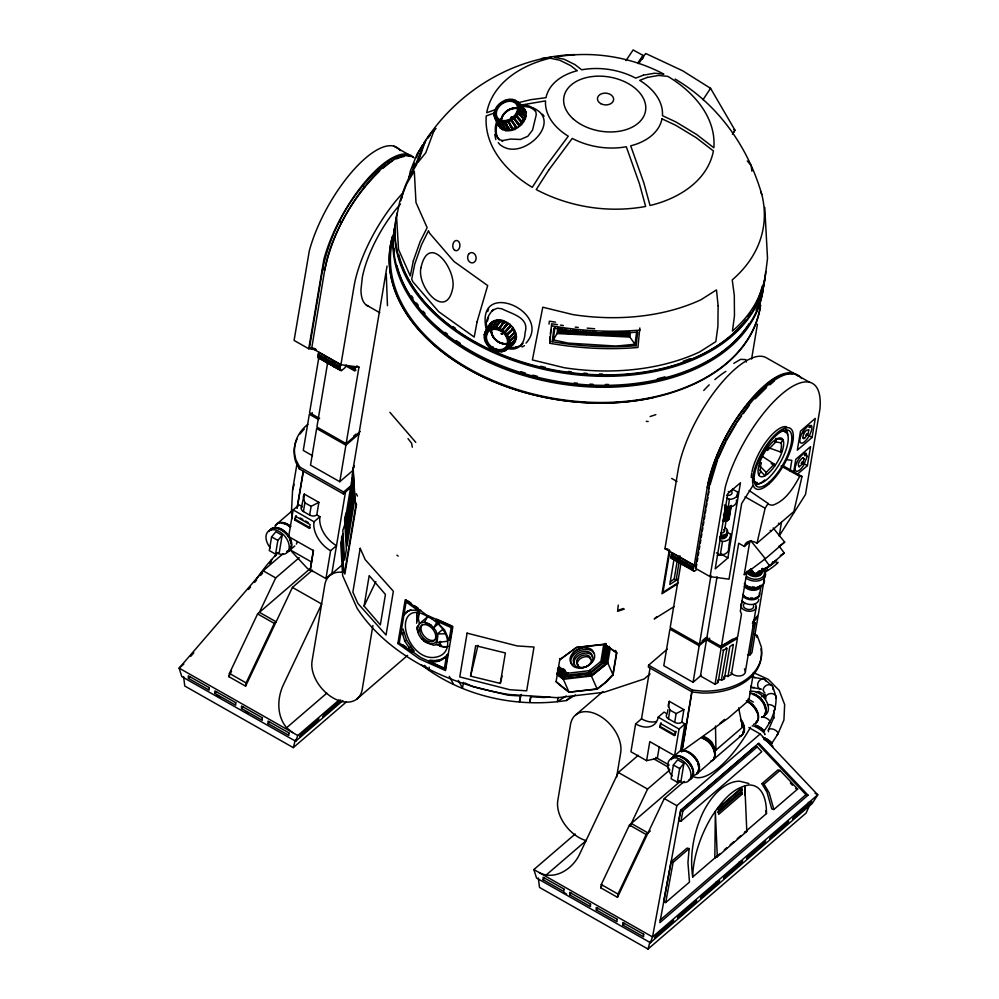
<?xml version="1.0" encoding="UTF-8"?>
<svg xmlns="http://www.w3.org/2000/svg" width="999" height="999" viewBox="0 0 999 999"><rect width="100%" height="100%" fill="white"/><g stroke="black" fill="none" stroke-linecap="round" stroke-linejoin="round"><path stroke-width="1.5" d="M317.844 356.793L318.756 352.272L325.349 356.006L324.425 360.539L326.136 361.85L318.144 357.679L317.844 356.793L324.425 360.539M335.402 366.059L334.378 366.533L325.237 361.713L325.861 356.306L333.579 360.689L332.967 366.096L341.483 370.567L344.817 367.894L345.966 366.346L345.217 365.909L346.453 365.159M333.479 366.396L334.103 360.989L340.684 364.722L339.772 369.255L341.483 370.567M680.207 561.838L679.195 562.312L671.191 558.141L671.815 552.734L678.396 556.468L677.772 561.875L687.437 566.995L685.714 565.671L686.638 561.151L678.92 556.768L678.296 562.175M688.973 566.808L686.538 566.858L687.15 561.438L693.743 565.184L693.119 570.591L694.53 571.028L696.69 569.642M744.755 795.379L744.854 786.063L746.802 831.368L717.294 856.755L714.834 857.991L715.346 811.45L717.294 856.755M487.987 328.883L484.278 334.94L484.228 337.387L485.626 337.6M509.702 344.093L509.752 341.646C520.442 330.107 517.107 340.297 509.702 344.093L508.304 343.581M497.702 121.791L494.13 114.873L494.193 112.55L495.604 112.375M519.143 110.414L524.55 116.209L525.986 116.034L519.68 109.328L519.755 107.005L518.356 107.442M303.284 496.178L304.87 502.797L311.114 506.331L318.881 502.36L304.283 494.08L301.273 508.216M566.47 329.146C566.92 330.831 563.149 332.317 562.437 329.171M570.666 330.12C572.827 333.953 565.871 334.727 564.46 331.381M572.939 332.804C580.132 331.855 569.605 336.413 573.039 330.12M583.004 331.193C580.144 335.227 578.109 332.38 575.424 332.792M582.742 333.279C586.888 330.819 583.553 337.025 581.83 332.217M592.569 332.217C589.323 335.664 587.936 332.767 585.227 333.266M595.029 333.728C596.665 333.504 603.234 331.056 599.288 334.94C596.103 335.277 594.318 333.054 591.645 332.692M602.36 334.215C610.014 332.917 598.763 337.899 602.609 332.18M612.387 332.242C610.277 336.613 607.479 333.978 604.845 334.203M610.938 333.604L610.002 332.342M619.43 332.13C623.189 336.638 613.249 336.313 617.682 332.205M621.965 335.152C628.621 334.253 619.355 338.611 621.753 332.168M774.05 712.1L773.788 718.156L773.863 717.369L768.343 730.132M297.202 462.475L292.595 489.997L291.496 511.251L292.257 518.668M636.7 331.431L635.002 344.268L616.033 346.066L568.281 343.107L553.284 339.897L554.857 327.31M412.3 447.177L411.65 443.331L408.017 438.648M802.871 437.462L803.321 438.524M804.183 458.816L803.233 457.654M802.859 437.437C803.159 434.602 805.519 428.883 808.74 429.945M804.183 458.841L802.11 464.235L799.138 466.795M689.135 848.576L687.949 862.537L689.472 882.092L665.684 902.559L663.598 902.06L671.041 861.85L687.062 848.076L689.135 848.576L673.126 862.349L665.684 902.559M764.048 731.006C771.365 721.328 776.398 709.627 776.073 697.302A5.107 3.921 -5.1 0 0 772.252 693.606L770.916 693.531A5.257 4.046 -5.1 0 0 765.883 696.69L765.696 697.727A5.107 3.921 -5.1 0 0 765.871 698.751M763.261 690.209L763.386 688.998A5.257 4.408 -33.1 0 1 768.069 684.765L769.355 684.677A5.107 4.283 -33.1 0 1 773.164 688.361L773.039 689.56M500.961 121.628C501.436 113.399 510.189 106.893 518.206 108.367M491.72 329.258L491.471 331.268A11.601 9.053 40.4 0 0 507.529 343.281M549 324.101L549.375 321.191L555.544 322.14M549.987 336.813L549.75 343.269C578.821 348.364 608.516 349.975 637.936 347.49L639.835 327.972M550.349 333.916L550.899 329.558M549.75 343.269L551.648 323.763L557.529 324.65M552.21 341.708L553.946 328.097C581.58 332.842 609.802 334.365 637.762 332.105L636.038 345.716C608.079 347.977 579.845 346.453 552.21 341.708L557.055 333.566L557.842 327.447M636.038 345.716L629.845 337.05L630.431 332.455M345.479 492.032L331.843 573.513L325.936 578.596L310.289 569.705L313.324 550.174M577.834 333.092L576.448 334.053L575.374 333.067M587.637 333.566L586.251 334.528L585.189 333.529M607.255 334.503L606.031 335.464L604.795 334.465M617.057 334.965C613.711 337.3 610.451 333.803 607.267 334.365M387.462 305.644L386.263 273.664M659.939 727.284L674.5 735.639L675.848 731.231L675.424 733.766M525.986 116.034L526.123 113.449L519.755 107.005M312.387 570.254L292.432 587.412L245.617 686.176L228.908 676.685L229.408 673.413L257.605 613.91L309.89 568.893M245.617 686.176L246.116 682.904L274.325 623.401L276.136 621.803L259.415 612.312L275.712 577.922L299.188 557.729M495.429 349.725L495.229 350.986L497.852 351.623L497.752 350.299M504.008 320.879L498.551 329.308L503.821 322.178C502.859 316.408 496.703 324.875 496.128 327.397L496.228 328.721M684.253 781.393L664.298 798.563L617.482 897.314L600.774 887.824L601.261 884.552L629.47 825.049L680.581 781.056M617.482 897.314L617.981 894.055L646.191 834.54L650.337 830.931M725.411 516.171L723.9 516.071L723.064 521.303L724.562 521.403L725.411 516.171L729.832 514.06L731.243 506.368M726.735 507.929L725.224 507.842L724.013 515.409L725.511 515.496L726.735 507.929L731.156 505.831M716.383 552.834L720.279 555.057L722.452 541.533A10.315 6.893 9.1 0 0 730.831 536.001L730.706 534.303L726.748 532.092M724.412 531.231L726.847 515.984M725.511 515.496L726.947 515.322L728.159 507.754M724.3 504.994L728.196 507.217L729.457 499.363A10.315 6.893 9.1 0 0 737.824 493.831L737.712 492.132L732.429 489.185M724.562 521.403L727.272 520.791L728.121 515.559M726.947 515.322L728.221 514.885L729.432 507.33M727.272 520.791L728.296 520.129L729.133 514.897M728.221 514.885L729.245 514.235L730.456 506.668M728.296 520.129L731.181 505.344M728.995 519.293L730.169 513.086L729.769 510.389M728.771 546.316L730.706 534.303M736.862 497.365L737.712 492.132M419.355 612.449L418.356 618.581L419.405 623.763L417.432 627.996L418.007 632.305L416.795 627.072M512.724 130.02L507.567 120.767L512.649 128.834C510.851 134.565 505.769 124.975 505.032 122.577L505.244 121.304L507.18 124.613M508.641 100.574L508.853 99.301L506.218 99.912L506.306 101.111M509.815 130.657L508.603 126.985M271.603 536.863L269.305 550.574L275.574 554.133L279.295 552.385L282.168 535.252L275.899 531.693L271.603 536.863L277.859 540.422L275.574 554.133M315.996 349.712L308.716 348.738L323.938 259.141A84.016 30.407 -60.4 0 1 367.907 178.609A84.016 30.407 -60.4 0 1 413.961 157.805M410.139 156.468A82.717 29.945 -60.4 0 0 387.575 161.601C354.22 187.987 331.381 227.597 322.689 269.006L309.528 347.627L316.046 349.413M311.613 348.813L324.762 269.83A82.742 29.945 -60.4 0 1 363.449 188.212A82.742 29.945 -60.4 0 1 412.837 157.068M350.287 487.899L343.319 493.893L299.4 468.956L299.712 467.045L296.154 460.314A67.133 44.48 9.5 0 1 307.867 424.338M325.936 578.596L330.607 550.724L336.501 545.641A24.138 15.834 49.3 0 1 319.917 516.695L316.77 514.91A5.157 3.422 9.5 0 1 309.64 515.072L303.409 511.538A5.157 3.422 9.5 0 1 302.185 506.63L299.038 504.845L293.144 509.915L288.674 536.588L313.474 550.674L310.289 569.705M318.993 356.518L309.578 412.762L319.618 418.444M311.938 414.073L312.188 412.55M294.88 520.092L295.517 516.283L310.102 524.575L309.465 528.384L294.88 520.092L296.228 515.684M297.003 508.279L303.172 471.378M297.302 507.704L303.159 472.677M303.821 496.865L304.283 494.08M327.647 362.737L316.895 427.023L346.154 443.643L360.239 431.531M303.409 511.538L304.87 502.797M309.64 515.072L311.114 506.331M346.154 443.643L358.966 367.12L340.934 364.697L354.021 286.451A82.742 29.945 -60.4 0 1 403.221 192.607M316.77 514.91L318.881 502.36M355.582 366.758L354.87 371.041L346.753 366.433M345.904 445.167L316.646 428.546L310.527 465.109L339.785 481.718L345.904 445.167L358.816 434.066M343.319 493.893L343.631 491.995L350.612 485.989M343.007 533.766L341.521 538.049L343.456 570.879L344.855 574.05L356.506 504.433L355.107 501.261L353.171 468.431L387.038 266.109M345.367 519.03L352.247 477.497M345.654 523.863L352.585 482.442M346.016 530.094L352.947 488.661M346.303 534.927L353.234 493.506M346.665 541.158L353.596 499.725M364.086 606.068L369.18 575.611L385.439 594.442L380.344 624.912L364.086 606.068L375.861 581.58M372.914 625.486L362.212 689.46A30.932 20.28 49.3 0 1 333.316 698.064A30.932 20.28 49.3 0 1 312.075 660.988L324.812 584.827A30.932 20.28 49.3 0 1 343.181 572.415M397.877 643.506L405.207 599.725L426.81 615.159L452.847 626.773L445.517 670.566L419.48 658.94L397.877 643.506L399.35 642.245M406.431 599.962L399.25 642.931L412.175 652.16L413.911 651.048L406.543 640.097L403.121 629.07L401.386 630.169L404.807 641.196L412.175 652.16M429.208 667.157L428.733 670.004L424.637 665.384M448.326 646.39L443.731 646.94L439.835 646.241L440.559 641.945M444.355 668.543L446.491 655.806L447.677 654.395L445.542 667.132L444.355 668.543L428.746 661.575L429.932 660.164L434.44 660.614L440.472 659.602L445.442 656.967C441.433 661.55 434.528 662.549 428.746 661.575M449.075 640.347L451.211 627.584L452.397 626.173L450.262 638.935L449.075 640.347L444.692 630.144L435.639 620.641L436.825 619.218L450.986 625.536M463.474 682.379L462.512 688.099L458.316 680.406M470.579 676.148L475.674 645.691L505.382 652.959L500.287 683.416L470.579 676.148L477.997 645.342M559.952 658.478L556.106 681.705L559.702 685.039L569.03 692.157L597.227 689.16L605.819 682.454L613.074 674.924L616.733 653.034L615.546 650.374M558.079 697.302L557.355 701.585L566.208 695.991M605.269 643.431L602.547 659.702L603.309 661.413L600.998 660.913L603.708 644.73L606.281 643.668M603.309 661.413L606.031 645.142M609.402 646.378L606.768 662.162L604.457 661.663L607.08 645.991M606.768 662.162L606.006 660.439L608.166 647.527M610.264 648.326L607.754 662.924L613.074 674.924M616.608 777.185L620.679 752.821A30.932 20.28 49.3 0 0 599.437 715.734A30.932 20.28 49.3 0 0 570.541 724.35L557.804 800.499A30.932 20.28 49.3 0 0 585.664 840.484M656.231 721.465A24.138 15.834 49.3 0 1 641.508 718.83L635.614 723.9L630.943 751.772L646.603 760.664L657.33 758.328L659.29 746.603M694.218 565.284L664.947 548.676L678.046 470.429A82.742 29.945 -60.4 0 1 716.733 388.811A82.742 29.945 -60.4 0 1 766.121 357.654L809.627 382.28M667.245 649.175L648.638 665.172L648.326 667.07L692.245 692.007L702.409 693.069A67.133 44.48 9.5 0 0 760.701 660.526M669.342 549.8L661.987 593.756L677.572 583.853M641.483 719.018L649.974 668.294M669.917 550.836L662.974 592.32L678.358 582.542M674.163 558.391L669.805 584.44L678.458 578.933M670.429 581.505L674.175 579.12L677.247 560.739M679.133 562.075L676.048 580.469L674.175 579.12M646.603 760.664L649.787 741.62L674.587 755.706L680.481 750.624L684.939 723.963L681.805 722.177A5.157 3.422 9.5 0 1 674.675 722.339L668.443 718.805A5.157 3.422 9.5 0 1 666.595 714.622M680.943 563.336L670.179 627.622L699.45 644.243L707.654 637.175M660.539 723.551L659.902 727.359L661.251 722.939L660.539 723.551L675.137 731.83M667.444 712.499L667.906 709.702M668.381 706.917L669.318 701.335L683.903 709.627L681.805 722.177M668.443 718.805L669.904 710.052L668.269 704.944L669.318 701.335M696.765 564.185L696.253 567.207L694.168 566.021L707.304 487.05A82.742 29.945 -60.4 0 1 748.076 402.809A82.742 29.945 -60.4 0 1 797.514 375.799M697.265 561.163L697.777 558.141M698.276 555.119L698.788 552.097M699.288 549.075L699.799 546.041M700.311 543.019L700.811 539.997M701.323 536.975L701.822 533.953M702.334 530.931L702.834 527.897M703.346 524.875L703.845 521.853M704.357 518.831L704.857 515.809M705.369 512.787L705.868 509.765M706.38 506.73L706.88 503.708M707.392 500.686L707.891 497.664M708.403 494.642L708.903 491.62M674.675 722.339L676.136 713.598L683.903 709.627M674.587 755.706L679.045 729.033L684.939 723.963M673.376 764.997L671.091 778.696L677.347 782.254L681.081 780.519L683.94 763.386L677.672 759.827L673.376 764.997L679.645 768.556L677.347 782.254M752.722 485.951L741.683 503.484L729.008 579.17L710.064 576.623L725.299 487.025A84.016 30.407 -60.4 0 1 783.079 393.007A84.016 30.407 -60.4 0 1 819.879 409.378L805.481 494.542L779.17 536.026L781.455 522.402M699.188 645.766L669.929 629.145L663.811 665.696L693.069 682.317L699.188 645.766L707.404 638.698M699.45 644.243L710.976 575.362M681.718 751.972L692.007 690.484M692.245 690.259L682.055 751.186L728.333 718.044L746.703 702.247L749.15 698.576L753.496 672.577M692.245 692.007L692.557 690.109L648.638 665.172M751.598 359.041L757.417 324.225M717.045 576.823L706.755 638.274L721.378 646.578L737.662 636.875L741.495 614.023L740.321 611.301L747.015 571.278M709.352 639.735L709.615 638.211M727.884 557.966L740.471 482.754L727.784 493.668L715.197 568.881L727.884 557.966L720.641 553.846M721.128 648.101L706.505 639.797L700.449 675.973L715.072 684.278L721.128 648.101L737.412 638.386L731.355 674.562L727.697 676.36A2.572 1.711 9.5 0 0 723.825 676.81M721.378 646.578L738.673 543.231L744.405 546.478A12.887 8.454 49.3 0 1 756.443 542.894L756.98 543.269L793.855 511.538L802.01 476.498L783.291 465.871M715.072 684.278L718.106 682.467L723.451 650.486L726.698 648.164A2.572 1.711 9.5 0 0 726.111 647.901M717.781 680.232A2.572 1.711 9.5 0 1 721.353 680.144L726.997 648.376M721.64 680.356L724.45 678.683L729.794 646.703L733.054 644.38M773.189 527.984L784.677 542.132L765.384 558.728L744.243 574.612L749.812 541.371M727.996 676.573L733.341 644.592M745.404 671.578L756.231 606.855M747.851 654.757A2.572 1.711 9.5 0 1 749.812 654.882L755.169 622.901M765.634 570.779L758.266 614.86L752.659 622.015M756.892 637.437L757.205 635.539L754.507 634.003M790.059 470.929L791.832 460.339L786.138 459.577M793.593 472.477L795.803 459.29L810.551 446.603L807.367 465.634L797.152 474.425M764.61 698.076L765.122 695.029L758.853 691.47L756.368 692.632M812.087 437.462L815.271 418.431L800.511 431.118L797.327 450.149L812.087 437.462L808.466 435.402M440.147 641.346L439.685 644.043L433.479 645.229L424.038 641.046M775.886 698.338L776.073 697.302M650.399 942.681L812.224 803.471L817.769 794.817L760.177 733.978L676.822 805.681L652.534 936.937L650.399 942.681L536.538 878.021L533.866 869.555L575.174 834.028M680.781 810.426L678.845 820.753L680.931 821.253L761.787 751.698L757.242 746.94L755.169 746.44L680.781 810.426L682.854 810.926L757.242 746.94M680.931 821.253L682.854 810.926M710.252 484.165L717.544 459.89M416.608 623.201L419.081 611.475M400.886 200.699C404.395 180.582 418.206 164.573 422.777 144.793L417.182 153.796L410.314 171.091L408.753 178.596M401.71 198.326L402.959 192.295M492.544 348.326L491.995 349.413L494.517 350.661L494.78 349.438M504.807 321.191L499.2 329.583C504.108 317.108 512.662 321.241 501.436 330.706L507.579 322.615M509.015 130.732L504.32 122.615L504.595 121.341L509.303 129.47C506.705 134.628 502.759 124.65 501.798 122.602L502.36 121.316M509.29 100.537L509.565 99.276L512.087 99.276L511.525 100.562M756.98 543.269L765.122 508.229L768.131 503.484L749.1 490.484M521.216 694.355L519.468 701.698L520.429 695.978L507.992 695.167L472.827 686.563L464.81 682.979M531.081 696.503L529.695 702.372L530.644 696.653L544.018 697.539L549.737 696.877M518.131 110.115L519.505 109.99C521.241 111.488 529.482 118.569 523.638 119.256L517.457 112.238L518.756 112.4L524.962 119.418M514.622 338.736C518.881 340.946 509.927 345.267 508.816 346.903L507.517 346.091M500.287 683.416L502.06 676.086M417.095 612.537L416.795 613.723A25.837 16.946 49.3 0 0 417.033 619.205M183.579 676.548L184.765 686.013L293.269 747.627L295.342 740.022M538.324 877.984L539.51 887.437L648.014 949.05L650.087 941.445M292.595 489.997L294.131 484.415M418.106 625.524C414.086 635.239 429.208 650.274 437.187 640.846M487.375 321.241L488.486 317.595M518.756 112.4L519.505 109.99M485.814 334.877L484.44 334.328L485.164 332.13L489.011 325.387L488.261 327.41M508.816 346.903L509.54 344.705L515.971 339.298M353.171 468.431L354.17 465.571M354.283 465.721L353.022 469.343L354.945 502.172L355.994 504.532L344.655 572.315L343.606 569.967L341.945 536.351M353.271 471.366L352.135 474.675L353.883 504.57L346.953 546.003L345.204 516.096L346.341 512.787M346.079 515.384L344.618 519.605L346.366 549.5L344.58 560.164L342.832 530.257L345.267 523.239M342.22 538.498L340.721 542.832L342.657 575.661L357.068 608.204A187.487 124.226 9.5 0 0 509.053 694.505L557.579 697.714L603.958 692.307L644.205 678.945L650.099 673.875M270.654 562.412L271.666 559.527L269.892 563.611M776.735 438.911L775.536 442.257L767.469 450.487L766.945 448.713M762.137 456.206L774.275 464.185L766.208 472.415L765.009 475.761L759.652 470.254M496.915 120.891C494.655 126.898 493.793 136.039 500.162 139.91L502.859 140.534L510.551 139.061L520.417 139.473L527.809 136.289L532.579 129.982L536.276 114.623L535.851 111.888C533.179 106.094 525.973 104.595 520.167 104.658M283.142 553.646L263.174 570.804L179.121 668.131L181.793 676.598L295.654 741.246L297.789 735.514L339.098 699.987M497.789 122.09C495.629 127.66 495.142 134.94 499.175 139.785M523.314 120.092L523.638 119.256M563.386 330.394C562.05 331.119 557.742 335.264 558.703 331.393C561.213 329.096 562.312 333.017 564.36 331.381M565.571 332.592C563.461 333.604 561.188 333.654 559.715 331.144M570.741 330.744C568.993 333.341 567.27 330.644 565.584 332.367M572.927 332.942L571.091 333.703L569.517 331.618M578.071 331.144L576.935 331.993M577.872 332.904L580.544 331.206L581.518 332.205M582.729 333.416L580.894 334.178L578.109 331.231M587.674 333.379L590.009 332.205M594.992 334.003C591.745 336.975 589.685 331.181 586.738 332.455M602.347 334.353L600.511 335.115L598.938 333.017M609.964 332.617L608.741 333.491M617.095 334.777L619.767 333.079M619.817 332.804L620.391 332.155M622.265 332.929L623.139 332.155M624.412 335.402C629.42 338.411 630.881 332.904 624.45 335.14M412.537 167.695L414.235 163.374M416.521 157.63L418.231 153.309M522.852 120.205L523.651 118.282M777.896 733.978L783.928 720.042L784.652 704.582L779.257 690.509L768.368 679.407L753.87 672.777M506.243 130.682L506.818 129.37M809.814 804.882L806.068 813.099L648.014 949.05M379.632 171.016C352.422 197.69 332.217 232.68 324.775 270.192L322.689 269.006M792.319 373.938A82.717 29.945 -60.4 0 0 772.215 379.995C738.86 406.393 716.021 445.991 707.329 487.4L709.415 488.586M718.181 458.516L725.736 442.095M228.908 676.685L231.556 671.091M638.286 755.294L618.331 772.464L579.807 853.733C573.214 868.581 555.032 881.018 539.085 872.514M600.774 887.824L602.097 885.027M629.957 826.248L647.577 789.073L669.879 769.879M505.956 129.308L505.556 128.272L505.519 130.569L501.161 122.452L501.773 121.204L504.92 127.085M512.1 100.687L512.724 99.425L514.972 100.05L514.085 101.249M802.01 476.498L799.762 476.348C793.431 487.762 785.751 500.836 772.689 505.207L769.168 504.657L768.131 503.484M518.956 114.885L517.145 112.825L518.406 113.049C520.554 114.435 528.009 122.515 521.915 122.19L515.909 114.885L523.051 122.69M718.256 883.178L719.617 880.619L701.922 895.853L700.549 898.413L718.256 883.178L716.308 881.555M741.27 863.386L742.632 860.826L724.937 876.048L723.563 878.608L741.27 863.386L739.322 861.762M810.314 803.995L811.675 801.435L793.98 816.658L792.607 819.217L810.314 803.995L808.366 802.372M485.514 331.618L490.884 322.839L485.514 331.618L486.763 332.467M489.048 328.983L487.974 330.894L486.863 329.82M484.44 334.328L488.174 327.784M488.411 330.532L487.362 329.445C488.861 328.134 491.458 318.456 494.393 322.302M428.246 615.609L424.388 622.34L431.256 625.312L435.676 630.319L437.787 635.963L437.187 640.834L437.35 634.003L443.032 629.12M489.972 346.316L489.11 347.165L491.358 348.938L491.958 347.902M508.316 323.102L502.022 331.131C506.905 319.393 516.608 322.927 504.008 332.704L510.776 325.1M736.45 423.401L726.36 440.721L724.275 439.535M491.233 327.46L490.097 329.42L489.248 328.172L493.518 321.016M437 622.102L433.753 627.697L439.448 622.802M563.399 330.169L564.273 329.183M583.004 331.468L583.965 332.317M621.952 335.289L620.117 336.051L618.556 333.953M517.02 115.372L518.406 113.049M490.646 329.22L489.86 327.959C490.934 326.286 494.767 316.795 497.277 321.428L492.682 328.646L492.157 327.297L496.74 320.055M428.284 136.476L425.736 140.022L418.007 162.338L425.749 152.797L434.315 129.82L428.284 136.476C461.401 88.599 516.333 56.219 574.987 54.57M409.165 176.923L416.471 164.86L424.25 142.407L425.824 140.534L418.793 151.873M420.429 149.925L421.99 147.415M423.539 144.917L425.087 142.407M513.548 341.446C516.995 344.006 507.867 347.078 507.117 349.213L506.006 348.139M493.319 328.596L492.857 327.26C493.631 325.174 498.638 316.084 500.499 321.391L495.579 328.609L495.404 327.247L500.312 320.005M732.479 134.116L734.977 130.22L710.551 88.312L682.592 70.742L646.415 53.821L645.591 53.571L638.686 63.624M732.579 133.903L734.977 130.22L733.915 129.595M771.79 743.331L777.509 734.59M703.034 99.7L710.551 88.312M557.092 672.777L563.823 677.959L565.159 675.936L557.405 669.967M557.629 668.618L565.821 674.937L567.157 672.914L559.028 666.658M568.219 673.139L566.883 675.162L589.36 672.552L588.661 670.766L567.619 673.276M521.915 122.19L521.378 122.989L515.459 115.422C528.459 125.325 519.155 130.057 513.761 117.258L520.379 125.637M625.923 60.652L633.129 49.95L642.969 55.357L643.406 57.318L642.057 59.316M637.849 62.925L642.969 55.357M501.111 320.117L500.549 322.365L501.398 321.441M521.241 122.827L522.527 121.016M737.225 422.065L741.57 416.046M743.318 413.636L749.4 405.194L747.302 404.008M505.519 130.569L503.059 129.82L498.913 121.828L499.8 120.629M768.593 447.752L780.356 451.935A18.044 6.531 -60.4 0 0 780.868 442.857L783.079 439.897L775.674 438.449M758.653 474.762L760.863 471.815A18.044 6.531 -60.4 0 1 761.388 462.724L759.465 463.561M507.117 349.213L514.797 342.295M595.104 332.217L594.093 332.804M615.122 332.205L612.162 334.59L611.251 333.629M752.409 623.538L758.004 616.383L751.96 652.547L750.049 654.994M755.394 623.014L752.809 625.711M503.371 128.384L502.447 129.533L498.389 121.516L499.313 120.355M514.572 101.523L515.496 100.362L517.307 101.573L523.364 107.467L521.403 106.081M277.859 540.422L282.168 535.252M729.245 514.235L729.944 513.386M679.645 768.556L683.94 763.386M407.654 611.276L403.971 614.71L407.654 611.276L410.851 609.765M427.422 138.649L430.282 135.252M433.154 131.843L436.014 128.446M433.241 662.025L434.44 660.614M439.285 661.013L440.472 659.602M802.547 457.892C800.224 459.627 796.628 464.448 799.1 466.795M190.772 656.293L193.806 652.784M248.476 589.485L250.499 587.15M254.545 582.454L256.568 580.107M260.614 575.424L262.65 573.076M526.061 343.107C553.359 312.625 477.534 278.359 485.701 326.735M444.255 658.378L447.677 654.395M277.772 552.534L267.357 564.472A64.436 17.108 -54.5 0 0 255.569 580.382M493.431 309.378C488.598 314.111 495.991 307.33 498.476 308.341L501.885 308.816C511.713 313.986 529.895 317.432 525.049 332.704C524.762 343.556 518.406 351.81 506.73 348.264M492.282 310.726C487.512 315.784 484.965 323.489 486.388 330.382M511.388 325.711L504.495 333.241C510.377 320.804 519.18 327.647 506.093 335.177L508.628 332.53M209.053 687.599L209.141 690.122L188.424 678.358L189.935 676.648M507.629 347.202C512.887 347.927 519.53 347.927 523.051 343.319M235.627 702.684L235.714 705.219L214.997 693.443L216.508 691.745M262.2 717.781L262.3 720.304L241.571 708.541L243.082 706.83M288.773 732.866L288.873 735.401L268.144 723.626L269.655 721.927M563.798 889.023L563.898 891.545L543.169 879.782L544.68 878.084M590.372 904.12L590.471 906.642L569.742 894.867L571.253 893.168M616.945 919.205L617.045 921.727L596.316 909.964L597.827 908.266M643.518 934.302L643.618 936.825L622.889 925.049L624.4 923.351M491.358 348.938L493.144 346.953M755.232 398.763L766.495 387.587M514.597 118.032L516.508 115.959M513.836 328.871L506.456 335.776C512.15 324.538 520.904 330.194 508.878 337.737L507.579 337.937M765.908 567.769L765.209 568.631L765.883 568.468M618.269 605.094L617.657 610.414L623.401 608.503M494.517 350.661L496.453 348.751M517.132 128.047L511.138 119.193C511.75 122.49 519.23 131.743 518.956 125.387L519.517 124.838M503.833 323.326L504.732 322.452L503.821 322.178M515.197 331.581L513.861 331.78L514.26 332.655L507.779 338.561L509.09 338.436C518.394 326.536 518.369 336.513 509.727 340.959L508.329 340.809M274.688 556.555L276.373 555.019M502.447 129.533L500.487 128.147L496.578 120.305L497.714 119.281M516.158 102.597L517.307 101.573M742.07 790.271L718.468 810.576L718.368 808.478L741.97 788.174L742.07 790.271L739.897 789.347L717.482 808.628M742.232 794.055L718.631 814.36L718.531 812.262L742.145 791.957L742.232 794.055L739.859 793.031M513.998 336.438L508.354 341.421L509.752 341.646M506.955 325.025L507.892 324.225L507.017 323.726M353.621 436.138L355.969 434.128M276.998 523.863L292.495 510.539A14.173 9.291 49.3 0 0 290.921 512.412M489.485 345.791L488.586 346.578L486.75 344.393L487.887 343.856M339.785 481.718L352.697 470.616M293.144 509.915L314.011 521.778L319.917 516.695M309.465 528.384L310.177 527.772L295.592 519.48M289.248 550.711L294.78 545.953M183.841 664.073L179.121 668.131L297.789 735.514M330.082 575.312L341.87 565.184M292.432 587.412L321.678 604.02L283.154 685.302C277.01 698.763 276.735 715.958 286.613 727.747L326.835 693.156M416.758 620.716L418.231 619.442M428.521 615.933L419.405 623.763C423.077 620.891 428.134 622.864 431.393 625.436M340.684 700.012L324.151 714.223L322.789 716.783L340.497 701.548M295.654 741.246L342.894 700.611M293.269 747.627L346.341 701.972M356.943 698.975L407.604 655.394M439.835 646.241L441.308 644.967M656.593 616.945L654.233 618.98L674.063 606.618M744.405 546.478L751.323 540.534M421.216 664.647C461.625 696.141 516.008 708.216 566.346 700.536L571.041 696.503M575.811 714.834L602.921 691.52M744.243 574.612L749.924 569.73M750.599 568.643L754.957 574.55L759.502 570.641M754.957 574.55L769.555 565.759L784.302 553.071L779.07 545.991M702.222 640.771L705.744 637.749M693.069 682.317L701.286 675.249M635.614 723.9A24.138 15.834 49.3 0 0 658.166 717.182L664.073 712.1L667.207 713.885M719.967 723.338L724.55 719.405M546.103 875.074L586.326 840.484M703.546 736.488A14.161 9.291 49.3 0 1 712.087 742.482L715.958 750.087L742.519 727.247L738.648 707.866M712.786 760.127L741.558 735.376M717.444 812.324L726.885 804.207M761.925 783.678L777.934 769.904L780.019 770.404L797.664 789.035L773.863 809.502L771.777 809.003L767.02 792.232L761.925 783.678L763.998 784.178L769.105 792.731L773.863 809.502M763.998 784.178L780.019 770.404M748.85 783.503L739.672 781.218A63.461 35.402 -76.4 0 0 702.784 812.949C693.581 832.854 689.535 855.219 692.707 877.022L719.555 853.92M724.275 849.862L726.635 847.839M730.182 844.792L733.716 841.745M737.262 838.698L740.796 835.651M765.634 810.614L766.47 813.573L744.342 832.604L746.802 831.368M660.127 920.129L805.956 794.68L808.029 795.179L659.852 922.651L680.619 810.414L758.79 743.169L808.029 795.179M671.316 923.188L673.676 921.165M678.383 917.107L680.744 915.072M750.311 855.231L752.672 853.208M501.186 126.723L500.024 127.685L496.203 119.855L497.365 118.881M516.52 102.997L517.682 102.023L525.162 109.84L517.682 102.023M501.298 350.387L501.823 351.735L504.058 349.85M772.202 562.499L773.276 561.613M382.979 168.282L389.66 162.787A82.717 29.945 -60.4 0 1 392.557 160.976M769.842 384.852L773.189 382.105M503.883 349.613L504.732 350.861L512.749 344.705L511.7 343.606M501.823 351.735L504.12 351.074L509.602 346.478M504.732 350.861L512.749 344.705M600.724 661.6L589.772 670.341L590.534 672.052L602.697 662.337L600.387 661.837M605.394 661.375L590.821 673.014L591.583 674.725L606.156 663.086L603.846 662.587M576.123 330.12L575.686 331.243L576.61 331.968M509.702 327.36L510.639 326.623L509.89 325.961M779.707 545.866L784.677 542.132M511.663 120.217L513.973 118.519L519.717 126.211M511.888 330.169L513.374 328.159M804.52 438.374L808.079 433.828L808.765 429.982M804.457 438.411L803.346 438.536M487.362 329.445L489.248 328.172M763.86 731.468L764.073 731.33A5.157 0.912 33.6 0 0 760.014 727.597A5.157 0.912 33.6 0 0 755.444 725.711A5.157 0.912 33.6 0 1 759.989 727.284A5.157 0.912 33.6 0 1 763.835 731.156M771.802 743.643L771.84 743.618A5.157 0.912 33.6 0 0 768.893 740.659A5.157 0.912 33.6 0 0 763.91 737.924M516.595 126.998L515.759 127.56L510.501 119.53C521.753 131.156 512.112 134.166 508.229 120.579L513.523 129.758M405.931 612.387L410.177 610.364L415.284 610.152L419.056 611.226L420.791 610.127M402.135 634.19L403.858 633.091M404.807 641.196L406.543 640.097M408.716 647.914L410.452 646.815M773.014 562.337L774.075 561.663M766.708 568.006L775.574 561.038L774.899 561.201M566.346 700.536L575.511 694.904M559.765 659.827L576.51 647.427L604.595 644.155L616.52 652.609L612.862 674.5L605.669 682.105L597.102 688.885L569.03 692.157L556.056 681.568M500.024 127.685L494.942 118.157L496.266 117.358M517.607 104.52L518.931 103.721M780.331 555.469L784.302 553.071M720.878 646.278L732.929 639.098M559.715 659.677L576.51 647.427L604.707 644.43L616.733 653.034M733.815 363.361L740.609 359.34L745.828 359.603L746.353 362.088M521.815 344.705L522.227 344.255M522.115 347.003L524.487 345.654M495.541 114.997L494.13 115.509L498.414 125.175L494.755 117.595L496.078 116.858M517.807 105.02L519.13 104.283C524.962 108.342 531.78 119.468 519.742 106.369L519.13 104.283M508.391 121.766L510.951 120.579M761.388 696.765L765.122 695.029M629.245 332.168L625.961 334.328M780.356 451.935L782.279 451.098M513.361 128.546L512.45 128.908L511.975 127.785M487.524 343.256L486.376 343.731L485.102 341.296L486.413 341.096M512.562 128.671L513.449 128.347M496.303 109.266L486.675 112.725C492.607 82.442 522.04 64.835 550.062 58.204L559.74 60.202L570.554 65.559L577.297 70.742C563.523 74.101 549.075 82.88 545.978 97.69L530.906 99.663L517.632 102.835M494.493 112.949L486.238 115.921C483.841 147.003 507.217 172.415 532.28 187.325L544.954 167.57L568.281 136.176C555.993 128.746 544.567 116.146 545.529 100.887L521.615 104.97M518.331 106.881L519.742 106.369M565.359 329.195L566.808 331.493M650.099 416.546L655.844 414.635M617.507 611.363L624.325 609.09M494.13 114.873L495.516 114.435M489.86 327.959L492.157 327.297M521.303 345.879L515.771 347.128M505.032 122.577L507.667 121.965M447.564 641.271L435.889 642.582M752.122 677.472L753.109 677.26A5.107 3.784 88.9 0 1 755.032 677.859M754.357 687.412L753.371 687.637A5.107 3.784 88.9 0 1 750.636 686.238M626.498 332.168L623.513 334.215M510.027 129.346L509.103 129.508L508.678 128.421M518.281 109.503L519.68 109.328M565.621 676.298L589.647 673.501L590.397 675.224L564.885 678.196L566.221 676.173L589.697 673.438L590.397 675.224M557.504 674.849L563.336 679.295L591.408 676.023L607.754 662.924L591.408 676.023L597.227 689.16M541.558 58.466L551.398 57.368M562.175 329.171C561.401 330.032 556.868 328.446 559.452 331.144M486.201 340.459L484.89 340.597L484.253 338.062L485.651 338.224M628.359 334.428L629.545 333.054L627.872 332.155M514.173 332.467L515.484 332.342M495.741 111.763L494.38 111.888L495.129 109.478L496.428 109.64M624.687 332.217L605.219 332.168M524.487 116.858L525.849 116.758M640.159 330.07C610.739 332.567 581.031 330.956 551.96 325.861M720.878 538.024L722.19 537.974M437.35 634.003L444.917 633.753M333.554 366.546L334.378 366.533M678.358 562.325L679.195 562.312M646.303 421.341L648.164 421.516M492.857 327.26L495.404 327.247M501.798 122.602L504.32 122.615M521.003 105.819L530.956 107.542L535.489 110.989M557.055 333.566L629.845 337.05M720.104 536.463L724.387 535.901L719.767 536.413M720.204 537.962L721.54 538.024M500.499 321.391L501.211 321.428M628.259 334.428L626.223 332.242M606.131 333.366L607.554 332.23L608.478 333.491M574.275 330.319L577.385 330.519M575.237 327.148L578.234 327.397M587.212 328.134L594.705 328.758M517.195 108.354L511.863 108.504A11.601 8.554 -36 0 0 501.273 120.604M692.557 690.109L702.734 691.158A67.133 44.48 9.5 0 0 761.313 646.94L757.205 635.539M501.91 141.296L502.584 141.371M514.697 334.977L516.133 335.14M314.673 348.476L311.663 348.077L340.934 364.697M664.947 548.676L667.956 549.075M560.464 325.1L563.411 325.549M496.74 109.053L495.479 108.829L496.865 106.506L497.964 106.993M524.625 120.142L522.577 118.981M754.108 677.384L763.885 679.195M752.384 687.512L760.389 688.985M774.962 441.733L780.868 442.857M606.006 660.439L603.696 659.939L604.457 661.663M795.579 788.536L797.664 789.035M671.041 861.85L673.126 862.349M625.649 334.303L623.925 332.155M623.189 334.19L622.24 333.341M618.294 333.953L617.082 332.118M606.031 333.366C605.044 331.243 603.995 334.59 602.622 332.405M598.676 333.017L595.304 332.18M593.768 332.779L592.894 332.192M591.321 332.667L590.521 332.192M584.29 332.342L585.489 331.168L586.413 332.43M574.163 331.843L573.201 330.994M574.475 331.868L575.399 330.12M569.255 331.618L568.294 330.619L567.12 331.518M496.128 327.397L498.751 328.047M498.913 121.828L501.161 122.452M533.279 107.992C562.712 121.166 525.137 158.391 503.908 147.103A25.737 18.307 -41.2 0 1 498.264 142.62M514.672 338.074L516.108 338.586M484.278 334.94L485.676 335.452M561.962 329.121C561.226 327.247 559.952 330.319 558.791 328.334M508.166 344.156L509.54 344.705M435.639 620.641L451.211 627.584M445.616 668.681L420.954 657.679L410.152 649.962M421.541 638.648L422.864 639.273M499.463 328.371L501.985 329.62M432.08 618.993C425.936 615.971 419.78 610.689 412.462 612.986A25.674 15.485 57.6 0 0 407.043 635.077C411.201 648.563 424.575 662.062 439.71 656.056A25.674 17.907 40.1 0 0 445.442 633.691L442.132 628.196L437.624 623.201L432.242 619.068M498.426 106.456L497.365 105.919L499.275 103.846L500.124 104.62M530.619 107.542L531.605 108.067M522.527 123.364L520.716 121.853M781.118 466.083L799.762 476.348M393.643 146.091L408.266 154.395M387.575 161.601L389.66 162.787M772.215 379.995L774.3 381.181M362.662 185.614L364.76 186.801M803.745 463.586L807.367 465.634M339.635 221.141L341.72 222.327M745.067 496.84L765.122 508.229M778.458 523.239L779.545 523.863M726.86 497.889L729.457 499.363M770.204 530.332L771.29 530.956M366.358 305.095L379.732 312.687M671.665 478.434L677.01 481.468M719.854 540.047L722.452 541.533M356.868 365.921L358.966 367.12M349.213 366.246L355.981 370.092M333.554 362.5L334.066 362.799A6.444 2.335 -60.4 0 0 334.003 364.935M671.216 554.457L677.797 558.204M678.321 558.491L686.038 562.874M686.563 563.174L693.144 566.908M308.716 348.738L294.081 340.434L309.315 250.836A84.016 30.407 -60.4 0 1 354.345 169.106A84.016 30.407 -60.4 0 1 400.224 150.574M318.157 353.996L324.75 357.742M325.262 358.029L332.992 362.412M333.504 362.712L340.085 366.446M710.064 576.623L695.441 568.319L710.676 478.721A84.016 30.407 -60.4 0 1 755.706 397.003A84.016 30.407 -60.4 0 1 801.573 378.471M317.844 355.544L324.438 359.278M324.95 359.578L332.679 363.961M333.191 364.26L339.772 367.994M670.903 556.006L677.484 559.74M678.009 560.039L685.726 564.423M686.238 564.71L692.831 568.456M324.95 360.826L332.667 365.222M333.179 365.509L339.772 369.255M670.891 557.255L677.484 561.001M677.996 561.288L685.714 565.671M686.238 565.971L692.819 569.705M687.949 567.282L694.53 571.028M318.144 357.679L340.647 370.579M671.191 558.141L693.706 571.041M318.631 419.568L309.328 414.285L303.271 450.449L312.575 455.744M748.051 699.075L753.383 702.11M299.712 467.045L343.631 491.995M748.888 727.572L760.177 733.978M669.904 710.052L676.136 713.598M815.059 793.281L817.769 794.817L652.534 936.937L533.866 869.555M658.166 717.182L679.045 729.033M300.2 517.944L302.859 519.443M305.507 520.954L308.167 522.452M660.614 726.748L675.212 735.039M311.626 562.037L290.06 549.787L307.592 568.631L312.737 571.553M655.719 757.417L669.193 765.072M653.783 758.878L666.97 766.37L669.055 768.606M263.174 570.804L275.712 577.922M618.331 772.464L647.577 789.073M664.298 798.563L676.822 805.681M631.281 823.451L647.989 832.941M257.605 613.91L274.325 623.401M629.47 825.049L646.191 834.54M601.261 884.552L617.981 894.055M229.408 673.413L246.116 682.904M209.353 687.687L188.324 675.824L188.424 678.358M235.926 702.784L214.897 690.921L214.997 693.443M262.512 717.869L241.471 706.006L241.571 708.541M289.086 732.966L268.044 721.103L268.144 723.626M564.11 889.11L543.081 877.259L543.169 879.782M590.684 904.207L569.655 892.344L569.742 894.867M617.257 919.292L596.228 907.442L596.316 909.964M643.831 934.39L622.802 922.527L622.889 925.049M217.245 695.666L219.93 697.202M245.517 711.725L248.214 713.261M563.911 892.507L566.608 894.03M485.164 332.13L486.463 332.942M496.578 120.305L498.389 121.516M507.217 346.566L508.466 347.415M771.191 463.511L774.799 465.959L774.275 464.185M489.348 324.787L490.596 325.637M675.099 79.071C718.094 104.321 748.151 147.065 761.812 194.493A176.823 117.17 9.5 0 1 732.23 279.895L734.302 295.367L734.465 315.809L732.442 331.081A186.701 123.714 9.5 0 0 765.596 273.601L767.519 258.504L764.772 207.417M723.451 650.486L723.264 650.349A2.572 1.711 9.5 0 1 722.901 649.937M724.45 678.683L724.25 678.546A2.572 1.711 9.5 0 1 723.701 677.684M718.106 682.467L717.906 682.329A2.572 1.711 9.5 0 1 717.557 681.917M396.903 555.182L398.189 556.106M411.376 603.396L407.842 600.874L406.106 601.972L419.056 611.226M414.91 605.918L418.444 608.441M411.563 649.375L413.911 651.048M402.959 644.817L406.556 647.389M562.924 668.518L565.234 670.304M558.041 667.807L565.072 673.226L565.821 674.937M561.076 671.665L563.299 673.376M557.454 671.927L563.074 676.248L563.823 677.959M556.68 673.963L563.561 679.27L562.812 677.559M502.622 330.095L504.87 331.868M286.613 727.747L292.57 732.554M764.884 679.682L771.615 685.426M509.927 326.311L510.639 326.973M518.843 103.871L520.779 105.794M759.702 465.846L766.208 472.415M505.569 348.501L506.618 349.588M491.396 322.377L492.445 323.464M500.686 104.171L499.912 103.359L502.222 101.661L502.747 102.685M513.973 118.519L513.199 117.707L518.956 125.387M757.779 743.805L805.956 794.68M790.396 783.054L792.469 785.251M692.619 775.711L693.306 776.498A70.654 25.574 -60.4 0 0 750.511 727.297M747.277 160.989L751.161 165.472L751.86 171.166M389.86 412.3L415.784 442.345M505.394 332.455L507.23 334.64M751.023 541.046L765.384 558.728M764.31 558.678L769.555 565.759M494.942 118.157L496.203 119.855M511.963 328.808L512.512 329.595M515.222 126.411L516.371 128.484M509.752 344.78L510.626 346.066M503.334 349.812L504.12 351.074M614.722 332.105C616.583 334.802 614.098 334.852 612.424 332.867M449.263 676.36L453.459 684.053M299.4 468.956L295.841 462.212A67.133 44.48 9.5 0 1 297.04 439.135M507.604 335.302L508.878 337.737M518.206 124.388L518.806 125.537M741.782 724.949L742.519 727.247M760.589 191.733L761.812 194.493M588.598 670.841L589.36 672.552M563.336 679.295L569.03 692.157M356.356 493.756L357.392 496.078M729.67 511.051L730.107 512.062M728.833 516.283L729.332 518.319M503.371 102.348L502.922 101.299L505.494 100.112L505.644 101.299M589.835 670.267L590.534 672.052M590.884 672.939L591.583 674.725M500.661 350.437L501.123 351.76L498.576 351.773L498.401 350.424M497.49 319.967L497.939 321.291M772.964 687.225L775.898 696.278M494.13 115.509L494.755 117.595M509.09 338.436L509.727 340.959M494.767 134.428L495.841 139.56M491.171 330.394C491.62 337.974 499.05 344.53 506.643 343.743A12.413 9.69 40.4 0 1 491.471 328.509M487.062 327.884L486.75 325.125M736.45 499.987L736.563 501.685A10.315 6.893 9.1 0 1 728.196 507.217M728.533 547.827L728.658 549.525A10.315 6.893 9.1 0 1 720.279 555.057M715.484 726.048L715.958 750.087M763.698 285.002A186.85 123.814 9.5 0 1 561.7 382.08A186.85 123.814 9.5 0 1 394.53 227.897M765.696 271.603A186.85 123.814 9.5 0 1 562.2 371.416A186.85 123.814 9.5 0 1 397.202 212.899M763.523 285.439A186.85 123.814 9.5 0 1 561.338 383.978A186.85 123.814 9.5 0 1 394.493 228.296M758.728 303.072A185.564 122.964 9.5 0 1 756.056 310.364M748.913 323.888A185.564 122.964 9.5 0 1 558.503 382.667A185.564 122.964 9.5 0 1 396.915 265.522M394.555 251.511A185.564 122.964 9.5 0 1 394.343 248.389M760.489 305.045A186.85 123.814 9.5 0 1 554.37 398.489A186.85 123.814 9.5 0 1 392.245 242.02M765.209 275.961A186.85 123.814 9.5 0 1 562.075 372.864A186.85 123.814 9.5 0 1 396.316 217.345M665.072 376.86A185.564 122.964 9.5 0 1 657.404 378.733M608.441 384.453A185.564 122.964 9.5 0 1 605.394 384.49M593.031 384.278A185.564 122.964 9.5 0 1 589.909 384.14M577.41 383.204A185.564 122.964 9.5 0 1 574.288 382.879M537.375 376.336A185.564 122.964 9.5 0 1 532.817 375.162M525.312 373.052A185.564 122.964 9.5 0 1 520.866 371.69M460.252 343.306A185.564 122.964 9.5 0 1 456.331 340.659M447.54 334.228A185.564 122.964 9.5 0 1 445.142 332.342M425.037 313.436A185.564 122.964 9.5 0 1 423.014 311.139M418.231 305.319A185.564 122.964 9.5 0 1 416.446 302.959M413.074 298.214A185.564 122.964 9.5 0 1 411.501 295.829M762.2 286.164A185.564 122.964 9.5 0 1 756.618 302.285M750.749 312.949A185.564 122.964 9.5 0 1 748.276 316.608M745.604 320.204A185.564 122.964 9.5 0 1 554.083 370.604A185.564 122.964 9.5 0 1 398.751 254.583M690.184 358.629A185.564 122.964 9.5 0 1 683.129 361.326M602.534 374.013A185.564 122.964 9.5 0 1 599.437 373.951M586.975 373.389A185.564 122.964 9.5 0 1 583.853 373.151M571.378 371.865A185.564 122.964 9.5 0 1 568.294 371.453M545.242 367.307A185.564 122.964 9.5 0 1 540.646 366.233M455.519 328.384A185.564 122.964 9.5 0 1 452.997 326.548M501.286 119.718A12.413 9.153 -36 0 1 517.357 108.329M523.364 120.205A12.95 9.54 -36 0 1 519.393 125.337M516.633 127.285A12.95 9.54 -36 0 1 511.525 129.171M500.924 119.693A12.95 9.54 -36 0 1 517.682 107.83M542.494 114.211A27.048 19.943 -36 0 1 544.043 116.296M506.768 344.056A12.95 10.115 40.4 0 1 490.846 331.069M502.547 321.666A12.95 10.115 40.4 0 1 504.607 322.302M505.619 322.727A12.95 10.115 40.4 0 1 507.567 323.826M512.287 328.559A12.95 10.115 40.4 0 1 513.336 330.469M487.737 311.588A27.048 21.129 40.4 0 1 488.611 308.878M756.505 726.872A5.157 0.912 33.6 0 1 755.868 726.236M768.556 731.693A5.157 2.735 23.4 0 1 773.975 729.445A5.157 2.735 23.4 0 1 776.835 735.027M763.186 737.699A5.157 0.912 33.6 0 1 767.756 739.585A5.157 0.912 33.6 0 1 771.815 743.306M774.999 708.703A5.107 3.197 14 0 0 771.191 704.994L769.867 704.707A5.257 3.297 14 0 0 767.319 704.794M764.972 692.994A5.107 4.283 -33.1 0 1 763.411 690.059M766.283 681.505A5.107 4.233 -65.5 0 0 762.761 679.045L761.6 679.233A5.257 4.358 -65.5 0 0 757.717 684.165L757.704 685.464A5.107 4.233 -65.5 0 0 761.513 689.148M761.75 716.857A5.382 1.948 27.8 0 1 763.723 717.082L766.146 718.019A5.057 1.836 27.8 0 1 769.742 720.928L769.967 722.102A5.382 1.948 27.8 0 1 768.943 722.652M774.837 709.527A5.257 3.297 14 0 1 773.526 710.826M728.371 514.035A4.52 3.022 9.1 0 1 727.672 514.61M726.76 515.034A4.52 3.022 9.1 0 1 723.376 515.084M722.052 554.183A5.157 3.447 9.1 0 1 717.419 555.257M731.93 491.895A4.52 3.022 9.1 0 1 726.56 495.229M732.717 488.911A4.52 3.022 9.1 0 1 728.333 491.633M728.995 506.381A4.52 3.022 9.1 0 1 724.687 506.855M726.935 534.353A6.444 4.308 9.1 0 1 720.029 538.798M726.66 531.805A6.444 4.308 9.1 0 1 720.267 537.387M723.688 529.582A3.222 2.148 9.1 0 1 724.05 532.005A3.222 2.148 9.1 0 1 720.941 532.879M724.924 527.534A6.444 4.308 9.1 0 1 727.235 532.779A6.444 4.308 9.1 0 1 720.641 535.027M726.81 530.869A6.444 4.308 9.1 0 1 720.416 536.438M751.31 477.597A33.654 12.175 -60.4 0 1 751.748 473.051M751.997 471.74A33.654 12.175 -60.4 0 1 767.145 440.297A33.654 12.175 -60.4 0 1 786.575 426.798M778.795 432.405A29.633 10.727 -60.4 0 1 780.906 461.376A29.633 10.727 -60.4 0 1 753.671 478.533M757.13 482.405A29.633 10.727 -60.4 0 1 754.195 481.955M783.366 430.344A29.633 10.727 -60.4 0 1 785.301 432.567M785.464 428.696A32.218 11.663 -60.4 0 1 787.624 434.665M764.797 479.945A32.218 11.663 -60.4 0 1 756.118 484.69M686.887 565.696A6.444 2.335 -60.4 0 1 686.438 564.16M686.6 562.961A6.444 2.335 -60.4 0 1 687.012 561.575M687.125 563.261A6.444 2.335 -60.4 0 1 687.524 561.875M678.808 560.714A6.444 2.335 -60.4 0 1 679.907 555.706M678.646 561.013A6.444 2.335 -60.4 0 1 678.771 556.893M763.736 739.322A7.73 1.374 33.6 0 1 772.851 746.765M752.185 725.948A7.73 1.374 33.6 0 1 760.114 729.557A7.73 1.374 33.6 0 1 764.697 734.64M766.47 813.573A64.436 29.083 -66.8 0 0 748.513 785.027C731.518 788.074 720.629 803.296 711.638 816.745A64.436 29.083 -66.8 0 0 692.707 877.022M760.988 648.851A67.133 44.48 9.5 0 1 760.988 659.103M680.968 750.873A14.173 9.291 49.3 0 1 696.241 758.553A14.173 9.291 49.3 0 1 696.927 773.775L712.424 760.439A14.173 9.291 49.3 0 0 713.536 748.363A14.173 9.291 49.3 0 0 702.072 737.749M672.115 775.986A14.173 9.291 49.3 0 1 673.338 757.954A14.173 9.291 49.3 0 1 690.771 772.726A14.173 9.291 49.3 0 1 677.622 780.644M748.276 702.347A13.536 8.879 49.3 0 1 750.162 703.583M751.061 704.307A13.536 8.879 49.3 0 1 756.555 711.725M746.69 700.586A14.173 9.291 49.3 0 1 757.379 711.375A14.173 9.291 49.3 0 1 756.043 722.926M746.328 700.898A14.173 9.291 49.3 0 1 757.604 713.298A14.173 9.291 49.3 0 1 753.483 724.362M740.871 719.342A14.173 9.291 49.3 0 1 739.735 736.201M675.374 756.48A13.536 8.879 49.3 0 1 677.909 756.193M680.731 756.693A13.536 8.879 49.3 0 1 692.981 771.39M692.919 774.188A13.536 8.879 49.3 0 1 692.12 776.573M671.415 759.665A13.536 8.879 49.3 0 1 672.914 757.879M675.012 756.805A13.536 8.879 49.3 0 1 677.547 756.505M680.356 757.005A13.536 8.879 49.3 0 1 682.292 757.779M683.254 758.278A13.536 8.879 49.3 0 1 685.139 759.515M686.038 760.227A13.536 8.879 49.3 0 1 690.521 765.609M692.557 774.512A13.536 8.879 49.3 0 1 691.745 776.885M702.434 737.437A14.173 9.291 49.3 0 1 714.535 749.662A14.173 9.291 49.3 0 1 710.601 761.263M748.638 702.035A13.536 8.879 49.3 0 1 758.004 715.471M757.13 720.641A13.536 8.879 49.3 0 1 755.631 722.427M750.386 693.131A14.173 9.291 49.3 0 1 764.797 704.258A14.173 9.291 49.3 0 1 761.5 717.469M671.303 758.953A14.173 9.291 49.3 0 1 687.961 760.788A14.173 9.291 49.3 0 1 691.021 778.845M681.281 751.41A13.536 8.879 49.3 0 1 683.816 751.111M686.625 751.61A13.536 8.879 49.3 0 1 691.408 754.12M694.792 757.342A13.536 8.879 49.3 0 1 698.888 766.32M698.014 771.49A13.536 8.879 49.3 0 1 696.515 773.276M680.594 751.186A14.173 9.291 49.3 0 1 696.852 760.414A14.173 9.291 49.3 0 1 694.367 775.224M749.937 691.545A14.173 9.291 49.3 0 1 766.183 700.761A14.173 9.291 49.3 0 1 763.711 715.571M670.941 759.265A14.173 9.291 49.3 0 1 688.848 762.474A14.173 9.291 49.3 0 1 688.473 780.294M689.16 753.196A13.536 8.879 49.3 0 1 691.046 754.432M691.945 755.157A13.536 8.879 49.3 0 1 694.417 757.654M695.154 758.578A13.536 8.879 49.3 0 1 696.428 760.539M697.826 763.598A13.536 8.879 49.3 0 1 698.513 766.633M698.463 769.43A13.536 8.879 49.3 0 1 697.652 771.802M702.122 738.249A13.574 8.904 49.3 0 1 705.032 739.535M705.981 740.109A13.574 8.904 49.3 0 1 714.41 752.996M702.484 737.936A13.574 8.904 49.3 0 1 714.772 752.684M714.722 755.494A13.574 8.904 49.3 0 1 713.91 757.866M750.024 693.443A14.173 9.291 49.3 0 1 763.611 702.984A14.173 9.291 49.3 0 1 763.323 716.658M739.372 736.513A14.173 9.291 49.3 0 0 740.509 719.655A13.536 8.879 49.3 0 1 743.88 727.609M742.831 724.887A13.536 8.879 49.3 0 1 743.518 727.921M743.456 730.719A13.536 8.879 49.3 0 1 742.657 733.104M743.83 730.406A13.536 8.879 49.3 0 1 743.019 732.779M753.021 694.505A13.536 8.879 49.3 0 1 765.284 709.203M754.357 694.53A13.536 8.879 49.3 0 1 764.959 705.856M765.584 711.688A13.536 8.879 49.3 0 1 764.784 714.06M762.537 568.731A7.792 5.157 9.5 0 1 758.853 571.515M752.984 571.416A7.792 5.157 9.5 0 1 749.55 569.717M762.337 568.581A11.676 7.742 9.5 0 1 762.05 579.582A11.676 7.742 9.5 0 1 745.666 577.884M744.292 586.388A9.078 6.019 9.5 0 0 754.357 590.259A9.078 6.019 9.5 0 0 761.176 585.114L759.752 593.681A9.078 6.019 9.5 0 1 752.921 598.826A9.078 6.019 9.5 0 1 742.856 594.954M759.602 586.301A7.792 5.157 9.5 0 1 751.036 589.21A7.792 5.157 9.5 0 1 744.442 583.379M774.812 561.026A7.73 0.649 -36.5 0 1 775.137 561.875A7.73 0.649 -36.5 0 1 766.795 568.119A7.73 0.649 -36.5 0 1 765.022 568.356M776.348 563.086A7.73 0.649 -36.5 0 1 773.501 566.508A7.73 0.649 -36.5 0 1 765.921 571.078M766.545 570.429A7.73 0.649 -36.5 0 1 767.544 569.53M760.289 585.639A9.078 6.019 9.5 0 1 744.68 584.015M764.123 579.045A11.676 7.742 9.5 0 1 758.503 587.237A11.676 7.742 9.5 0 1 744.555 584.54M758.79 599.375A9.078 6.019 9.5 0 1 751.972 604.52A9.078 6.019 9.5 0 1 741.895 600.649M753.508 605.669A5.195 3.434 9.5 0 1 748.426 609.502A5.195 3.434 9.5 0 1 743.556 604.632M744.093 603.858A5.195 3.434 9.5 0 1 744.929 603.221M755.269 604.145A7.792 5.157 9.5 0 1 752.834 610.764A7.792 5.157 9.5 0 1 742.507 608.766A7.792 5.157 9.5 0 1 743.144 601.81M754.445 587.025A7.792 5.157 9.5 0 1 752.434 586.987M762.125 568.881A7.792 5.157 9.5 0 1 757.467 574.55A7.792 5.157 9.5 0 1 747.876 571.341M761.975 569.83A7.792 5.157 9.5 0 1 757.304 575.499A7.792 5.157 9.5 0 1 747.714 572.29M751.086 570.566A5.195 3.434 9.5 0 1 750.286 569.767M759.327 593.019A9.078 6.019 9.5 0 1 753.883 599.625A9.078 6.019 9.5 0 1 742.694 595.891M762.674 568.369A7.792 5.157 9.5 0 1 756.817 572.777M754.819 572.752A7.792 5.157 9.5 0 1 749.4 570.654M757.205 596.965A7.792 5.157 9.5 0 1 749.437 598.713A7.792 5.157 9.5 0 1 743.081 594.243M762.512 569.305A7.792 5.157 9.5 0 1 756.668 573.726M754.657 573.688A7.792 5.157 9.5 0 1 749.238 571.603M761.812 570.766A7.792 5.157 9.5 0 1 756.193 576.56A7.792 5.157 9.5 0 1 746.815 571.903M763.161 569.755A10.377 6.881 9.5 0 1 760.289 578.421A10.377 6.881 9.5 0 1 746.753 576.411M744.43 668.88A7.792 5.157 9.5 0 1 741.42 675.674A7.792 5.157 9.5 0 1 730.918 672.677M752.609 597.951A7.792 5.157 9.5 0 1 750.611 597.926M396.765 158.779A82.717 29.945 -60.4 0 1 403.971 156.543M325.662 359.315A6.444 2.335 -60.4 0 1 326.236 356.73M325.15 359.028A6.444 2.335 -60.4 0 1 325.711 356.431M356.506 366.508A3.871 3.571 -82.4 0 1 352.172 367.033M333.828 365.234A6.444 2.335 -60.4 0 1 333.953 361.114M368.656 306.331A68.993 24.975 -60.4 0 1 360.976 289.61L362.375 277.06A68.993 24.975 -60.4 0 1 400.487 204.046M300.137 433.941A67.133 44.48 9.5 0 1 304.258 429.158M330.607 550.724A24.138 15.834 49.3 0 1 314.011 521.778M275.424 525.736A14.173 9.291 49.3 0 1 290.734 526.323M270.329 547.852A14.173 9.291 49.3 0 1 271.266 529.882A14.173 9.291 49.3 0 1 288.848 543.893A14.173 9.291 49.3 0 1 276.848 553.046M269.53 530.819A14.173 9.291 49.3 0 1 287.437 534.028A14.173 9.291 49.3 0 1 287.05 551.848M275.062 526.048A14.173 9.291 49.3 0 1 290.372 526.648M297.19 541.595A14.173 9.291 49.3 0 1 296.353 544.08M288.836 550.224A13.536 8.879 49.3 0 1 286.75 551.311M271.503 529.433A13.536 8.879 49.3 0 1 273.589 528.359M276.136 528.059A13.536 8.879 49.3 0 1 291.196 543.256M291.146 546.066A13.536 8.879 49.3 0 1 290.334 548.439M271.141 529.745A13.536 8.879 49.3 0 1 278.584 528.871M279.545 529.208A13.536 8.879 49.3 0 1 286.738 534.602M287.462 535.526A13.536 8.879 49.3 0 1 288.748 537.474M290.147 540.546A13.536 8.879 49.3 0 1 290.834 543.568M289.972 548.751A13.536 8.879 49.3 0 1 288.474 550.536M269.156 531.131A14.173 9.291 49.3 0 1 287.063 534.34A14.173 9.291 49.3 0 1 286.688 552.16M281.668 523.289A13.536 8.879 49.3 0 1 284.478 523.801M285.439 524.138A13.536 8.879 49.3 0 1 290.16 527.022M282.03 522.976A13.536 8.879 49.3 0 1 290.522 526.71M435.651 639.36A9.903 6.494 49.3 0 1 424.288 636.251A9.903 6.494 49.3 0 1 422.602 624.45M446.853 646.84A25.837 16.946 49.3 0 1 436.063 644.168M578.246 665.009A7.318 5.02 -23.9 0 1 581.256 655.918A7.318 5.02 -23.9 0 1 590.484 659.265M572.252 654.907A9.928 6.806 -23.9 0 1 577.035 649.787L579.383 648.688A9.928 6.806 -23.9 0 1 581.855 648.039M586.5 648.226A9.928 6.806 -23.9 0 1 588.361 649.05M585.077 667.032A12.525 8.591 -23.9 0 1 571.316 658.516A12.525 8.591 -23.9 0 1 591.271 650.574A12.525 8.591 -23.9 0 1 586.088 666.62M572.989 664.847A12.525 8.591 -23.9 0 1 576.698 650.062A12.525 8.591 -23.9 0 1 593.718 652.722M574.238 663.673A9.928 6.806 -23.9 0 1 580.906 652.11A9.928 6.806 -23.9 0 1 592.207 657.142M703.758 390.472A68.644 30.507 -54.5 0 1 709.215 384.815M714.859 379.632A68.644 30.507 -54.5 0 1 725.886 371.366M760.589 305.294A187.462 124.213 9.5 0 1 549.2 398.214A187.462 124.213 9.5 0 1 392.694 236.039M653.284 397.614A187.487 124.226 9.5 0 1 460.564 364.635A187.487 124.226 9.5 0 1 392.619 236.039M718.106 305.669L717.906 326.336L715.821 341.646L699.625 351.948A186.701 123.714 9.5 0 1 564.21 367.719L532.392 359.94L542.782 307.217L572.914 314.598A176.823 117.17 9.5 0 0 701.148 299.65L716.495 289.897L718.106 305.669M420.991 267.632C416.308 286.688 446.565 321.965 452.872 287.512C455.906 268.469 428.633 232.255 420.991 267.632M501.223 333.753L502.185 334.253L501.223 333.753M511.076 117.383L512.062 117.058L511.076 117.383M801.36 463.386C803.009 464.71 802.946 459.128 801.36 463.386M803.084 464.323C804.732 465.634 804.682 460.064 803.084 464.323M806.068 435.214C807.716 436.526 807.667 430.956 806.068 435.214M809.265 427.397C810.913 428.721 810.851 423.139 809.265 427.397M486.7 334.752L486.388 337.25A11.601 9.053 40.4 0 0 500.786 349.638A11.601 9.053 40.4 0 0 504.994 334.865A11.601 9.053 40.4 0 0 487.712 332.58L486.7 334.752M360.189 548.339L352.872 592.12L357.879 603.421L386.039 635.052L393.356 591.258L365.197 559.64L360.189 548.339M467.095 633.141L459.765 676.922L509.852 689.722L526.673 690.833L534.003 647.04L517.157 645.928L467.095 633.141M802.509 433.104C803.72 435.002 804.432 428.883 802.509 433.104M804.57 455.444C805.781 457.355 806.493 451.173 804.57 455.444M477.072 321.765L474.225 337.063L438.698 311.688L412.874 281.78L411.713 279.158L414.76 264.048L421.528 244.73L428.484 230.719L429.582 233.192L454.033 261.526L487.687 285.564L477.072 321.765M807.167 456.431L803.571 465.459A10.315 3.734 -60.4 0 1 795.853 471.041A10.315 3.734 -60.4 0 1 797.839 460.527A10.315 3.734 -60.4 0 1 805.893 453.121L807.167 456.431M413.336 260.851L410.289 275.961L398.514 249.375L396.591 216.671L399.825 201.348L406.918 183.391L414.298 171.154L415.984 202.497L427.135 227.685L420.142 241.596L413.336 260.851M496.128 110.202C491.408 125.325 515.259 123.576 517.757 111.676C522.477 96.553 498.613 98.302 496.128 110.202M486.176 333.404C481.53 345.042 501.048 357.605 507.804 345.629C512.45 333.978 492.932 321.428 486.176 333.404M662.012 118.856C658.915 133.654 644.48 142.445 630.694 145.804L643.818 182.817L650.037 205.494C678.059 198.863 707.492 181.256 713.423 150.974L696.253 137.725L675.686 125.262L662.012 118.856M301.149 734.015L299.775 736.575L317.482 721.353L318.843 718.793L301.149 734.015M655.893 935.439L654.52 937.999L672.227 922.776L673.601 920.216L655.893 935.439M678.908 915.646L677.534 918.206L695.242 902.971L696.603 900.411L678.908 915.646M747.951 856.255L746.578 858.815L764.285 843.593L765.646 841.033L747.951 856.255M770.966 836.463L769.592 839.023L787.299 823.788L788.661 821.228L770.966 836.463M468.606 254.221L468.019 255.307A5.157 4.221 80.7 0 0 469.155 261.476L470.092 262.262A5.157 4.221 80.7 0 0 475.561 260.577A5.157 4.221 80.7 0 0 474.3 253.734A5.157 4.221 80.7 0 0 468.606 254.221M725.511 534.89L724.837 535.601L725.511 534.89M803.483 430.819L802.122 433.141A10.315 3.734 -60.4 0 0 800.848 443.044A10.315 3.734 -60.4 0 0 808.753 436.526A10.315 3.734 -60.4 0 0 811.425 425.487L808.104 425.711L803.483 430.819M548.913 169.818L536.226 189.573C569.555 207.155 608.566 213.299 645.654 206.456L639.435 183.779L626.311 146.753C608.004 150.012 588.736 146.978 572.24 138.411L548.913 169.818M643.381 75.162L635.764 78.134C619.268 69.568 599.999 66.533 581.68 69.793L574.937 64.598L564.135 59.241L554.445 57.243C591.533 50.4 630.544 56.543 663.873 74.126L654.657 73.214L643.381 75.162M647.327 77.398L639.71 80.37C652.01 87.8 663.436 100.4 662.462 115.659L676.123 122.065L696.69 134.528L713.86 147.777C716.258 116.696 692.881 91.284 667.819 76.374L658.603 75.449L647.327 77.398M509.64 101.236L506.88 101.636A11.601 8.554 -36 0 0 496.953 116.746A11.601 8.554 -36 0 0 513.836 116.271A11.601 8.554 -36 0 0 512.212 101.486L509.64 101.236M454.795 250.349L454.008 249.675A5.157 3.584 -86.5 0 1 454.857 241.021A5.157 3.584 -86.5 0 1 459.927 245.429A5.157 3.584 -86.5 0 1 454.795 250.349M600.824 103.671A8.117 5.894 3.9 0 0 613.611 99.863A8.117 5.894 3.9 0 0 602.197 93.544A8.117 5.894 3.9 0 0 600.824 103.671M573.126 118.806A41.396 27.435 9.5 0 0 643.256 117.183A41.396 27.435 9.5 0 0 597.727 76.161A41.396 27.435 9.5 0 0 573.126 118.806M768.98 482.317A32.218 11.663 -60.4 0 0 790.921 432.879A32.218 11.663 -60.4 0 0 758.978 460.364A32.218 11.663 -60.4 0 0 768.98 482.317M768.156 473.514A21.903 7.93 -60.4 0 0 783.079 439.897A21.903 7.93 -60.4 0 0 761.363 458.591A21.903 7.93 -60.4 0 0 768.156 473.514M768.656 484.228A34.79 12.6 -60.4 0 0 792.357 430.831A34.79 12.6 -60.4 0 0 757.866 460.502A34.79 12.6 -60.4 0 0 768.656 484.228M419.617 630.968A9.903 6.494 49.3 0 0 432.704 641.495A9.903 6.494 49.3 0 0 430.631 627.06A9.903 6.494 49.3 0 0 419.617 630.968M582.005 667.594A7.318 5.02 -23.9 0 0 591.133 659.64A7.318 5.02 -23.9 0 0 579.657 659.165A7.318 5.02 -23.9 0 0 582.005 667.594M580.456 667.819A9.928 6.806 -23.9 0 0 592.807 657.042A9.928 6.806 -23.9 0 0 577.26 656.405A9.928 6.806 -23.9 0 0 580.456 667.819"/></g></svg>
